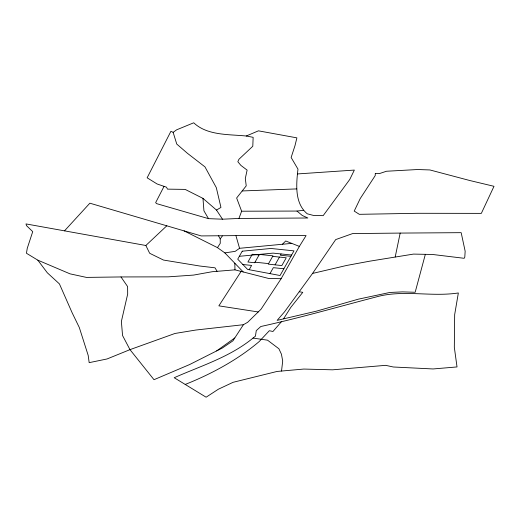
<?xml version="1.0" encoding="UTF-8"?>
<svg xmlns="http://www.w3.org/2000/svg" width="520" height="520" viewBox="0 0 520 520"><rect width="100%" height="100%" fill="white"/><g stroke="black" fill="none" stroke-linecap="round" stroke-linejoin="round"><path stroke-width="0.78" d="M297.544 173.933L354.348 170.079L349.765 179.465L323.167 215.657L313.378 215.417L307.229 213.792C294.392 203.073 296.276 184.015 297.973 169.124L291.135 157.488L294.99 145.652L296.894 137.859L258.453 130.832L246.253 136.006C228.826 134.258 207.272 135.649 193.719 122.798L176.631 129.825L173.134 132.334L170.917 131.294L147.141 177.801L157.099 183.976L166.491 187.194L167.505 189.137L185.153 189.397L202.975 198.38L216.489 210.067L222.502 219.2L238.947 218.446L307.866 217.997L302.289 215.488L296.985 211.061L241.631 211.211L236.639 197.997L246.227 185.855L245.31 178.483L247.117 170.112L240.89 165.399L237.842 161.707L238.927 159.276L252.792 146.256L253.149 137.326L246.253 136.006M281.528 371.053L282.704 361.004L281.418 354.153L278.896 348.757L267.534 340.171L253.019 338.091C229.931 357.032 201.11 365.82 174.207 377.722L206.115 397.202L218.374 389.214L233.116 382.304L277.062 371.449L303.784 369.057L332.605 369.818L385.665 365.339L393.328 366.997L433.062 368.959L457.022 366.938L454.324 347.295L454.668 314.613L458.348 292.962C431.106 297.154 403.117 289.419 376.331 296.907C337.857 306.917 299.656 317.954 260.812 326.508L256.269 330.636L255.45 336.154L253.019 338.091M395.207 256.945L400.179 233.083L461.175 232.667L465.153 251.225L464.796 257.12L464.185 258.303L432.627 254.482L413.491 254.092L369.623 261.196L346.489 265.493L312.553 273.429L284.596 311.76L277.141 320.372L316.628 311.103L358.429 299.143L389.876 292.461L402.493 291.882L415.168 292.272L425.341 254.339M238.947 218.446L241.631 211.211M164.053 186.355L155.649 202.638L156.618 203.639L208.5 218.647L222.502 219.2M249.178 269.718L251.608 265.421L242.859 264.511M269.971 273.618L273.332 267.67L283.868 268.769M281.079 253.955L280.358 255.229L290.894 256.328M275.067 264.849L279.454 257.075M166.79 225.81L145.853 245.492L26 223.919L26.501 225.647L32.727 231.634L27.248 248.333L26.455 253.26L37.804 260.156L47.314 272.786L59.43 283.907L72.183 312.865L79.313 327.535L88.179 355.381L89.174 362.648L107.029 358.969L129.981 349.642L174.98 333.463L195.806 330.038L243.412 324.701L247.65 322.303L261.079 309.166L281.119 278.726L299.37 246.402L306.085 235.573L264.505 235.352L201.208 235.924L89.856 203.19L64.506 230.854M283.543 318.864L290.803 307.372L302.776 292.338L299.267 291.752M184.113 230.9L217.471 247.644L220.259 243.334L220.22 238.901L218.452 235.69M281.119 278.726L268.372 278.395L241.118 271.421L218.855 305.851L258.232 311.954M243.412 324.701L232.934 340.821L222.222 348.101L189.605 364.559L153.998 379.697L129.981 349.642L122.558 335.53L121.374 321.458L127.68 294.047L127.608 286.565L120.984 276.945L86.417 277.401L70.05 273.851L37.804 260.156M312.553 273.429L335.706 239.583L352.632 233.584L400.179 233.083M220.22 238.901L222.346 236.008M281.632 321.477L272.948 331.494L269.341 330.72L259.194 341.556A242.651 132.158 -6 0 1 231.504 361.478A242.19 131.905 -6 0 1 186.472 383.942L185.192 384.423M282.38 244.264L285.727 240.975L299.37 246.402M234.8 337.948L216.625 350.922M291.766 243.38L239.564 248.3L235.235 251.329L224.874 252.909L217.471 247.644M216.489 210.067L220.955 207.428L216.3 187.616L204.958 166.868L187.408 153.283L176.761 144.073L173.134 132.334M296.985 211.061L303.492 210.294M241.118 271.421L234.969 269.847L212.154 271.726L193.603 275.08L168.142 276.855L120.984 276.945M239.343 256.308L273.084 253.123L291.616 255.047M242.203 190.951L296.725 188.91M259.09 254.963L252.297 254.254L247.91 262.034L254.703 262.736L259.396 254.417L272.974 255.827L268.275 264.147L281.853 265.558L286.247 257.777L272.668 256.373M255.008 262.19L268.587 263.601M224.874 252.909L243.211 271.954M217.042 271.258L215.026 267.82L199.608 265.993L163.495 260.058L149.675 253.279L145.853 245.492M208.5 218.647L203.931 210.808L202.975 198.38M235.989 235.865L239.564 248.3M234.819 263.237L234.969 269.847M375.31 173.407L375.206 175.624L360.21 198.594L354.218 211.075L359.307 214.325L417.716 213.291L481.338 213.375L494 186.31L469.859 180.537L429.884 169.949L417.586 169.526L386.471 171.249L379.294 173.628L375.31 173.407M242.236 251.186L237.725 259.175L247.585 269.418L280.059 275.516L293.976 250.861L270.959 248.475L242.236 251.186"/></g></svg>
